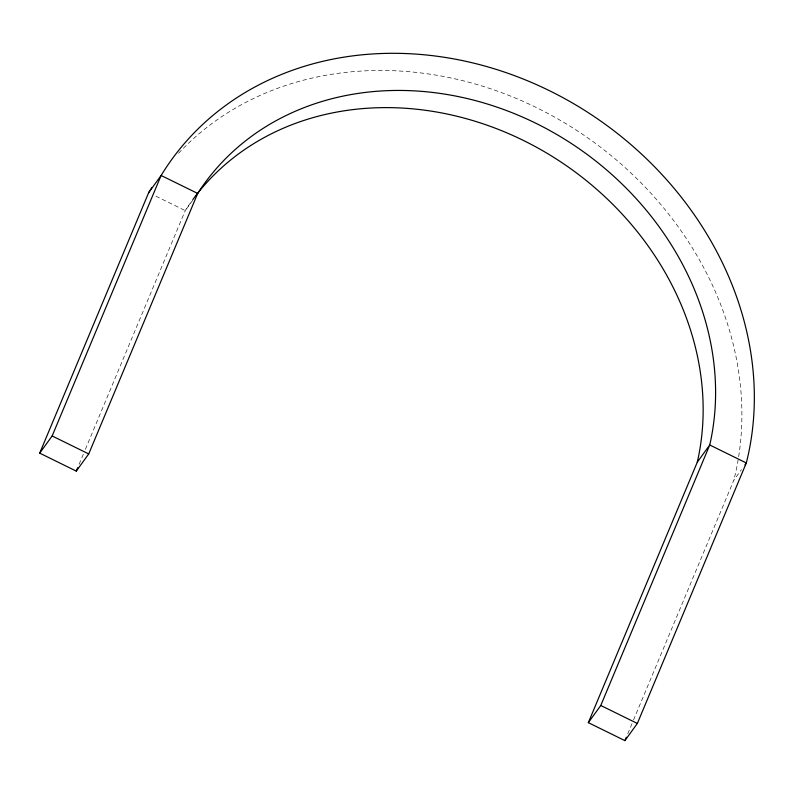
<?xml version="1.0" encoding="UTF-8"?>
<svg xmlns="http://www.w3.org/2000/svg" width="794" height="794" viewBox="0 0 794 794"><rect width="100%" height="100%" fill="white"/><g stroke="black" fill="none" stroke-linecap="round" stroke-linejoin="round"><path stroke-width="0.6" stroke-dasharray="3.97 2.98" d="M79.142 464.252L83.439 453.969M85.355 449.394L185.24 210.608A290.018 248.125 35.9 0 1 192.118 200.554M627.766 733.775L633.026 721.2M633.503 720.059L733.864 480.132L741.467 469.641M192.843 200.118L185.24 210.608L154.205 195.364M178.531 153.321A330.512 282.773 35.9 0 1 562.231 121.462A330.512 282.773 35.9 0 1 733.864 480.132"/><path stroke-width="1.19" d="M588.324 722.659L600.77 705.489L709.737 444.987L697.291 462.168L588.324 722.659L624.898 740.623L637.344 723.453L746.31 462.962L709.737 444.987A290.018 248.125 35.9 0 0 535.702 123.189A290.018 248.125 35.9 0 0 197.686 193.438L88.72 453.93L76.274 471.11L39.7 453.136L148.667 192.644A330.512 282.773 35.9 0 1 151.922 187.453M39.7 453.136L52.146 435.966L161.113 175.474A330.512 282.773 35.9 0 1 549.329 90.635A330.512 282.773 35.9 0 1 746.31 462.962L744.931 464.867M76.274 471.11L77.713 467.676M624.898 740.623L626.337 737.199M148.667 192.644L161.113 175.474L197.686 193.438L195.612 196.297M52.146 435.966L88.72 453.93M600.77 705.489L637.344 723.453M192.843 199.562A290.018 248.125 35.9 0 1 530.223 143.893A290.018 248.125 35.9 0 1 697.291 462.168"/></g></svg>
